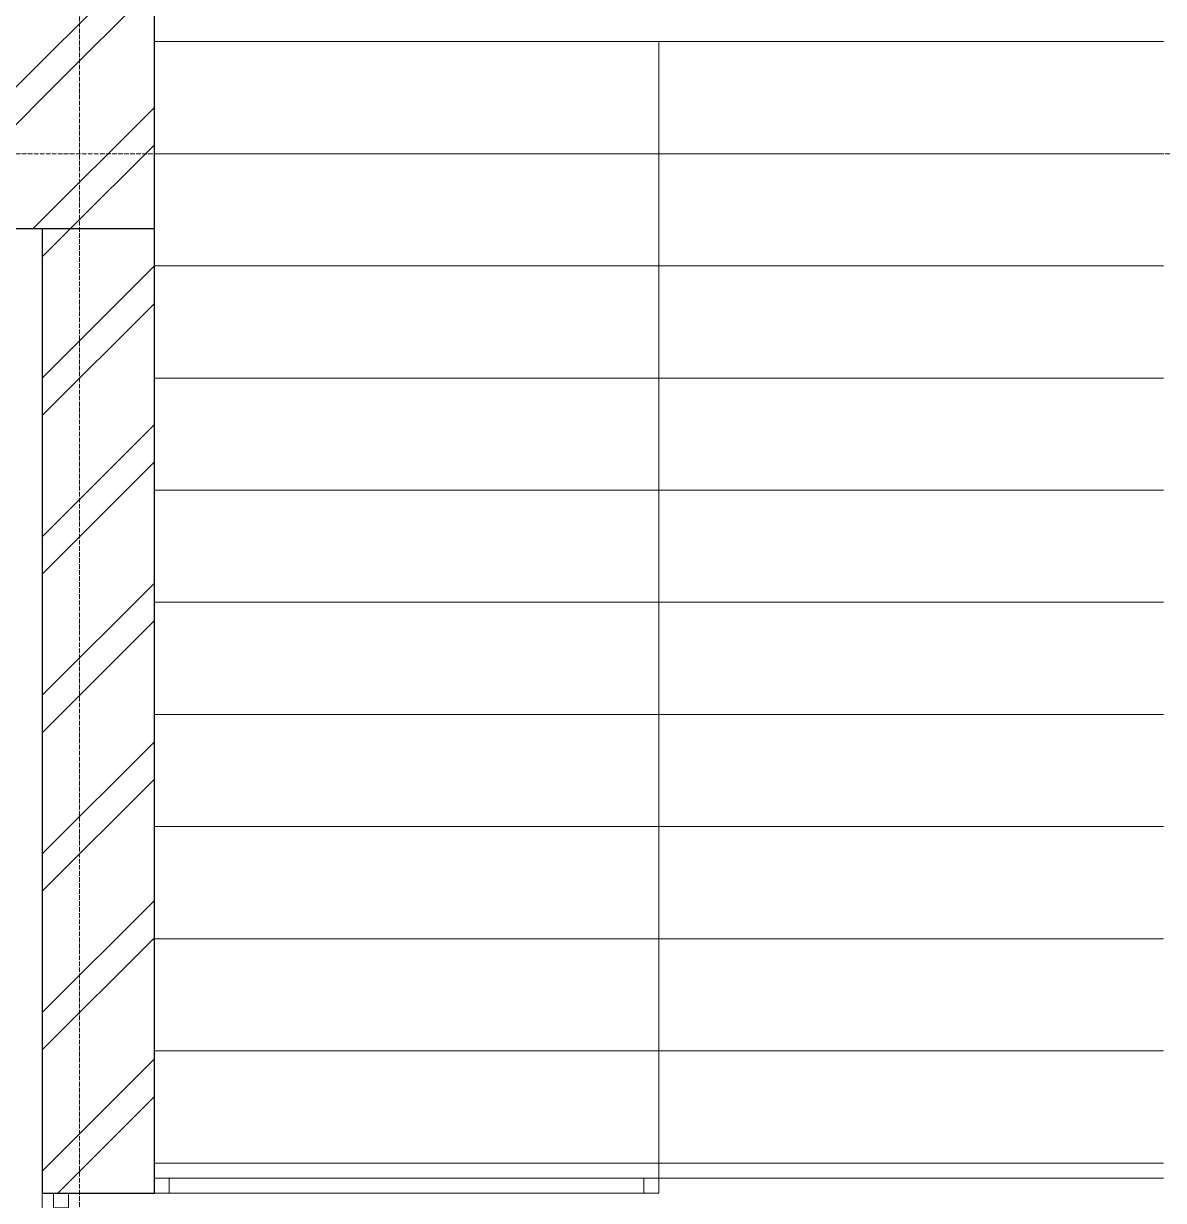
# Model space of a CAD drawing. Header units: millimetres. Extents: x -5016 to 63381, y -6019 to 88916.
# Drawn here: x 9350 to 12400, y 51000 to 54148 of the extents above; entities that cross this region are included whole.
import ezdxf

# ---------------------------------------------------------------- set-up
doc = ezdxf.new("R2010")
doc.units = ezdxf.units.MM
doc.linetypes.add('Осевая 12-2-2', pattern=[16, 12, -2, 0, -2])
for name, color, linetype, lineweight in [('A-FLOR', 9, 'Continuous', 13), ('A-GLAZ-CWMG', 8, 'Continuous', 13), ('A-WALL', 8, 'Continuous', 13), ('A-WALL-PATT', 8, 'Continuous', 13), ('S-GRID', 8, 'Continuous', 13), ('S-STRS', 9, 'Continuous', 13), ('АР_подложка', 8, 'Continuous', 13)]:
    doc.layers.add(name, color=color, linetype=linetype, lineweight=lineweight)
pattern_1 = [(45, (0, 0), (-212.132, 212.132), []), (45, (0, 100), (-212.132, 212.132), [])]

# ---------------------------------------------------------------- blocks, each defined once
blk = doc.blocks.new('Прямоугольный импост - Прямоугольный импост чёрный-V5-Этаж 2 - Планировка')
at = {"layer": 'A-GLAZ-CWMG'}
for p, q in [((0, 20), (-40, 20)), ((-40, 20), (-40, -20)), ((-40, -20), (0, -20))]:
    blk.add_line(p, q, dxfattribs=at)
blk = doc.blocks.new('Прямоугольный импост - Прямоугольный импост чёрный-1565356-Этаж 2 - Планировка')
at = {"layer": 'A-GLAZ-CWMG'}
for p, q in [((11908.2, 15692.6), (11908.2, 15732.6)), ((11908.2, 15732.6), (13178.2, 15732.6)), ((13178.2, 15732.6), (13178.2, 15692.6)), ((13178.2, 15692.6), (11908.2, 15692.6))]:
    blk.add_line(p, q, dxfattribs=at)
blk = doc.blocks.new('Прямоугольный импост - Прямоугольный импост чёрный-1565358-Этаж 2 - Планировка')
at = {"layer": 'A-GLAZ-CWMG'}
for p, q in [((-40, -20), (-40, 20)), ((-40, 20), (0, 20)), ((0, 20), (0, -20)), ((0, -20), (-40, -20))]:
    blk.add_line(p, q, dxfattribs=at)
blk = doc.blocks.new('Прямоугольный импост - Прямоугольный импост чёрный-1565359-Этаж 2 - Планировка')
at = {"layer": 'A-GLAZ-CWMG'}
for p, q in [((0, 20), (-40, 20)), ((-40, 20), (-40, -20)), ((-40, -20), (0, -20))]:
    blk.add_line(p, q, dxfattribs=at)
blk = doc.blocks.new('АР_plan2')
at = {"layer": 'A-WALL-PATT', "lineweight": 9}
h = blk.add_hatch(dxfattribs=at)
h.set_pattern_fill('FP_1', color=256, style=0, pattern_type=2)
h.set_pattern_definition(pattern_1)
h.paths.add_polyline_path([(11868.2, 18672.6), (11868.2, 20372.6), (11468.2, 20372.6), (11468.2, 18672.6)])
h = blk.add_hatch(dxfattribs=at)
h.set_pattern_fill('FP_1', color=256, style=0, pattern_type=2)
h.set_pattern_definition(pattern_1)
h.paths.add_polyline_path([(11568.2, 18272.6), (11868.2, 18272.6), (11868.2, 18672.6), (9918.2, 18672.6), (9918.2, 18272.6), (10875.4, 18272.6)])
h.paths.add_polyline_path([(3654.8, 18272.6), (3918.2, 18272.6), (3918.2, 18672.6), (1968.2, 18672.6), (1968.2, 18272.6), (2368.2, 18272.6)])
h = blk.add_hatch(dxfattribs=at)
h.set_pattern_fill('FP_1', color=256, style=0, pattern_type=2)
h.set_pattern_definition(pattern_1)
h.paths.add_polyline_path([(11868.2, 15692.6), (11868.2, 18272.6), (11568.2, 18272.6), (11568.2, 15692.6)])
at = {"layer": 'A-FLOR'}
for p, q in [((14568.2, 15732.6), (13218.2, 15732.6)), ((11568.2, 15692.6), (11568.2, 12622.6))]:
    blk.add_line(p, q, dxfattribs=at)
at = {"layer": 'A-WALL', "lineweight": 25}
for p, q in [((11868.2, 15692.6), (11868.2, 19972.6)), ((9918.2, 18272.6), (11868.2, 18272.6)), ((11568.2, 18272.6), (11568.2, 15692.6)), ((11568.2, 15692.6), (11868.2, 15692.6))]:
    blk.add_line(p, q, dxfattribs=at)
at = {"layer": 'S-GRID', "color": 251, "linetype": 'Осевая 12-2-2', "true_color": 0x646464}
for p, q in [((11668.2, 22574.8), (11668.2, -1346.2)), ((23375.6, 18472.6), (-1176.1, 18472.6))]:
    blk.add_line(p, q, dxfattribs=at)
at = {"layer": 'S-STRS'}
for p, q in [((11868.2, 18772.6), (13218.2, 18772.6)), ((14568.2, 18772.6), (13218.2, 18772.6)), ((13218.2, 18772.6), (13218.2, 18472.6)), ((11868.2, 18472.6), (13218.2, 18472.6)), ((13218.2, 18472.6), (13218.2, 18172.6)), ((14568.2, 18472.6), (13218.2, 18472.6)), ((11868.2, 18172.6), (13218.2, 18172.6)), ((13218.2, 18172.6), (13218.2, 17872.6)), ((14568.2, 18172.6), (13218.2, 18172.6)), ((11868.2, 17872.6), (13218.2, 17872.6)), ((13218.2, 17872.6), (13218.2, 17572.6)), ((14568.2, 17872.6), (13218.2, 17872.6)), ((11868.2, 17572.6), (13218.2, 17572.6)), ((13218.2, 17572.6), (13218.2, 17272.6)), ((14568.2, 17572.6), (13218.2, 17572.6)), ((11868.2, 17272.6), (13218.2, 17272.6)), ((13218.2, 17272.6), (13218.2, 16972.6)), ((14568.2, 17272.6), (13218.2, 17272.6)), ((11868.2, 16972.6), (13218.2, 16972.6)), ((13218.2, 16972.6), (13218.2, 16672.6)), ((14568.2, 16972.6), (13218.2, 16972.6)), ((11868.2, 16672.6), (13218.2, 16672.6)), ((13218.2, 16672.6), (13218.2, 16372.6)), ((14568.2, 16672.6), (13218.2, 16672.6)), ((11868.2, 16372.6), (13218.2, 16372.6)), ((13218.2, 16372.6), (13218.2, 16072.6)), ((14568.2, 16372.6), (13218.2, 16372.6)), ((11868.2, 16072.6), (13218.2, 16072.6)), ((13218.2, 16072.6), (13218.2, 15772.6)), ((14568.2, 16072.6), (13218.2, 16072.6)), ((11868.2, 15772.6), (13218.2, 15772.6)), ((14568.2, 15772.6), (13218.2, 15772.6)), ((13218.2, 15732.6), (13218.2, 15772.6))]:
    blk.add_line(p, q, dxfattribs=at)
at = {"layer": 'A-GLAZ-CWMG'}
for name, p, rotation in [('Прямоугольный импост - Прямоугольный импост чёрный-1565359-Этаж 2 - Планировка', (11868.2, 15712.6), 180), ('Прямоугольный импост - Прямоугольный импост чёрный-V5-Этаж 2 - Планировка', (11618.2, 15692.6), 90)]:
    blk.add_blockref(name, p, dxfattribs=dict(at, rotation=rotation))
blk.add_blockref('Прямоугольный импост - Прямоугольный импост чёрный-1565356-Этаж 2 - Планировка', (0, 0), dxfattribs=at)
at = {"layer": 'A-GLAZ-CWMG', "extrusion": (0, 0, -1), "rotation": 180}
blk.add_blockref('Прямоугольный импост - Прямоугольный импост чёрный-1565358-Этаж 2 - Планировка', (-13218.2, 15712.6), dxfattribs=at)

msp = doc.modelspace()

# ---------------------------------------------------------------- block references
at = {"layer": 'АР_подложка'}
msp.add_blockref('АР_plan2', (-2168, 35327), dxfattribs=at)

doc.saveas('drawing.dxf')
